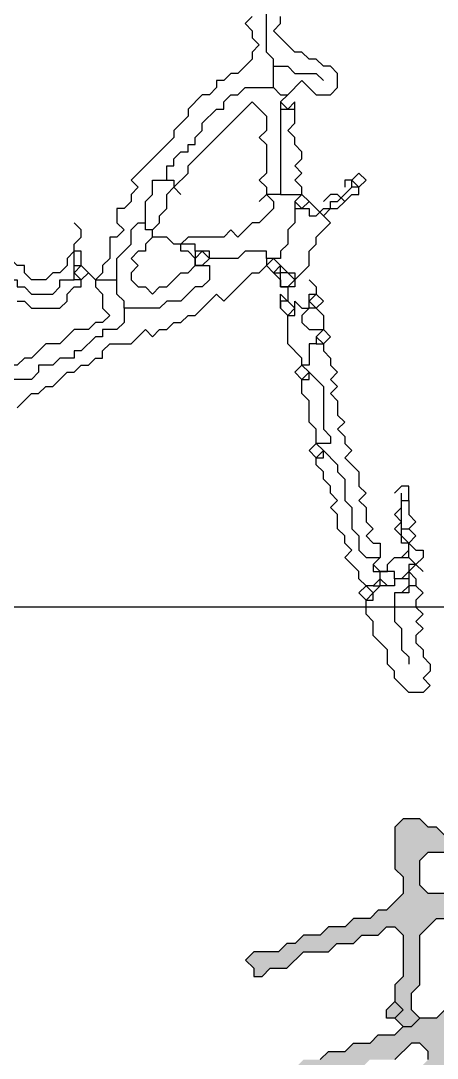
# Model space of a CAD drawing. Header units: millimetres. Extents: x 12325263 to 13848842, y -1463133 to 573208.
# Drawn here: x 12644869 to 12645324, y -1378184 to -1377050 of the extents above; entities that cross this region are included whole.
import ezdxf
from ezdxf.enums import TextEntityAlignment as Align

# ---------------------------------------------------------------- set-up
doc = ezdxf.new("R2010")
doc.units = ezdxf.units.MM
doc.header["$LTSCALE"] = 1000
doc.layers.add('TITLIN', color=7, linetype='Continuous')
doc.layers.add('电子签名', color=6, linetype='Continuous')
doc.styles.add('ACHT', font='simhei.ttf')
doc.styles.add('TITXC', font='simhei.ttf')
doc.styles.add('TITXV', font='', dxfattribs={"width": 0.7})
doc.styles.get('TITXV').set_extended_font_data('SimSun')

# ---------------------------------------------------------------- blocks, each defined once
blk = doc.blocks.new('横向图框_A0')
at = {"layer": 'TITLIN'}
blk.add_line((1114, 206.1151), (1179, 206.1151), dxfattribs=at)
at = {"style": 'TITXV', "width": 0.8}
for tag, p in [('智能化', (9.375, 781)), ('暖通', (3.125, 781)), ('给排水', (15.625, 705)), ('建筑', (3.125, 705)), ('电气', (21.875, 705)), ('结构', (9.375, 705))]:
    blk.add_attdef(tag, text='', height=2.5, rotation=90, dxfattribs=at).set_placement(p, align=Align.MIDDLE_CENTER)
for tag, height, style, p in [('总工程师', 3, 'ACHT', (1143.1086, 210.3042)), ('审定', 3, 'ACHT', (1143.1086, 202.3042)), ('审核', 3, 'ACHT', (1143.1086, 194.3042)), ('设计总负责人1', 3, 'ACHT', (1143.1086, 186.3042)), ('设计总负责人2', 3, 'ACHT', (1143.1086, 178.3042)), ('设计总负责人3', 3, 'ACHT', (1143.1086, 170.3042)), ('专业负责人1', 3, 'ACHT', (1143.1086, 162.3042)), ('专业负责人2', 3, 'ACHT', (1143.1086, 154.3042)), ('专业负责人3', 3, 'ACHT', (1143.1086, 146.3042)), ('校核1', 3, 'ACHT', (1143.1086, 138.3042)), ('校核2', 3, 'ACHT', (1143.1086, 130.3042)), ('设计1', 3, 'ACHT', (1143.1086, 122.3042)), ('设计2', 3, 'ACHT', (1143.1086, 114.3042)), ('工程编号', 3, 'TITXC', (1142.3084, 74.7933)), ('专业', 3, 'TITXC', (1170.433, 74.7933)), ('设计阶段', 3, 'TITXC', (1155.5441, 67.7759)), ('图号', 5, 'TITXC', (1140.3434, 32.7462)), ('出图日期', 3, 'ACHT', (1144.346, 24.2933))]:
    blk.add_attdef(tag, text='', height=height, dxfattribs=dict(style=style)).set_placement(p, align=Align.MIDDLE_CENTER)
at = {"style": 'TITXC', "flags": 1}
for tag, height, p in [('建设单位', 3, (1149.8224, 102.2933)), ('工程名称', 3, (1149.8224, 86.2933)), ('图纸名称', 5, (1149.8224, 51.0433))]:
    blk.add_attdef(tag, text='', height=height, dxfattribs=at).set_placement(p, align=Align.MIDDLE_CENTER)
at = {"style": 'ACHT', "width": 0.8}
for tag, p in [('版本号', (1172.763, 32.7933)), ('序号', (1172.763, 24.2933))]:
    blk.add_attdef(tag, text='', height=3, dxfattribs=at).set_placement(p, align=Align.MIDDLE_CENTER)
blk = doc.blocks.new('*U20')
blk.add_blockref('横向图框_A0', (0, 0))
blk = doc.blocks.new('zhauau')
for points in [[(-73507.25, -94051.93), (-73499.48, -94044.15), (-73491.7, -94051.93), (-73483.93, -94051.93), (-73480.04, -94048.04), (-73480.04, -94040.26), (-73483.93, -94036.38), (-73487.81, -94036.38), (-73491.7, -94032.49), (-73495.59, -94032.49), (-73499.48, -94028.6), (-73503.37, -94028.6), (-73515.03, -94016.94), (-73511.14, -94013.05), (-73511.14, -94009.16)], [(-73515.03, -94036.38), (-73515.03, -94032.49), (-73518.92, -94028.6), (-73518.92, -93954.73), (-73522.81, -93950.84)], [(-73526.69, -94009.16), (-73530.58, -94013.05), (-73526.69, -94016.94), (-73526.69, -94020.82), (-73522.81, -94024.71), (-73526.69, -94028.6), (-73526.69, -94032.49), (-73534.47, -94040.26), (-73538.36, -94040.26), (-73542.25, -94044.15), (-73546.13, -94044.15), (-73546.13, -94048.04), (-73550.02, -94051.93), (-73553.91, -94051.93), (-73561.69, -94059.7), (-73561.69, -94063.59), (-73569.46, -94071.37), (-73569.46, -94075.26), (-73592.79, -94098.58), (-73588.9, -94102.47), (-73592.79, -94106.36), (-73592.79, -94110.25), (-73596.68, -94114.14), (-73600.57, -94114.14), (-73600.57, -94121.91), (-73596.68, -94125.8), (-73600.57, -94129.69), (-73604.45, -94129.69), (-73604.45, -94141.35), (-73608.34, -94145.24), (-73608.34, -94149.13), (-73612.23, -94153.02)], [(-73515.03, -94048.04), (-73515.03, -94036.38)], [(-73515.03, -94036.38), (-73507.25, -94036.38), (-73503.37, -94040.26), (-73491.7, -94040.26), (-73487.81, -94044.15)], [(-73573.35, -94098.58), (-73573.35, -94090.81), (-73569.46, -94090.81), (-73569.46, -94086.92), (-73565.57, -94083.03), (-73561.69, -94083.03), (-73561.69, -94079.14), (-73557.8, -94079.14), (-73557.8, -94075.26), (-73553.91, -94071.37), (-73553.91, -94067.48), (-73546.13, -94059.7), (-73542.25, -94059.7), (-73542.25, -94055.82), (-73538.36, -94051.93), (-73534.47, -94051.93), (-73530.58, -94048.04), (-73515.03, -94048.04)], [(-73515.03, -94048.04), (-73511.14, -94051.93), (-73507.25, -94051.93), (-73511.14, -94055.82), (-73511.14, -94059.7)], [(-73503.37, -94059.7), (-73503.37, -94055.82), (-73507.25, -94059.7), (-73511.14, -94055.82), (-73507.25, -94051.93)], [(-73569.46, -94102.47), (-73561.69, -94094.7), (-73561.69, -94090.81), (-73526.69, -94055.82), (-73518.92, -94063.59), (-73518.92, -94071.37), (-73522.81, -94075.26), (-73518.92, -94079.14), (-73518.92, -94094.7), (-73522.81, -94098.58), (-73518.92, -94102.47), (-73518.92, -94106.36)], [(-73511.14, -94059.7), (-73503.37, -94059.7), (-73503.37, -94055.82)], [(-73511.14, -94059.7), (-73511.14, -94106.36)], [(-73495.59, -94110.25), (-73499.48, -94106.36), (-73499.48, -94102.47), (-73503.37, -94098.58), (-73499.48, -94094.7), (-73503.37, -94090.81), (-73499.48, -94086.92), (-73499.48, -94083.03), (-73503.37, -94079.14), (-73503.37, -94075.26), (-73507.25, -94071.37), (-73503.37, -94067.48), (-73503.37, -94059.7)], [(-73655, -94164.68), (-73651.11, -94164.68), (-73647.22, -94168.57), (-73631.67, -94168.57), (-73627.78, -94164.68), (-73627.78, -94160.79), (-73623.89, -94156.9), (-73620.01, -94156.9), (-73620.01, -94153.02), (-73623.89, -94149.13), (-73620.01, -94145.24)], [(-73585.01, -94121.91), (-73585.01, -94110.25), (-73581.13, -94106.36), (-73581.13, -94098.58), (-73573.35, -94098.58)], [(-73573.35, -94098.58), (-73569.46, -94098.58), (-73569.46, -94102.47), (-73565.57, -94106.36)], [(-73468.37, -94102.47), (-73472.26, -94098.58), (-73476.15, -94098.58), (-73476.15, -94102.47)], [(-73472.26, -94102.47), (-73472.26, -94098.58), (-73468.37, -94094.7), (-73464.49, -94098.58), (-73468.37, -94102.47), (-73472.26, -94102.47)], [(-73468.37, -94102.47), (-73464.49, -94098.58), (-73468.37, -94094.7)], [(-73581.13, -94129.69), (-73581.13, -94125.8), (-73577.24, -94121.91), (-73577.24, -94118.02), (-73573.35, -94114.14), (-73573.35, -94106.36), (-73569.46, -94102.47)], [(-73569.46, -94102.47), (-73569.46, -94102.47)], [(-73495.59, -94114.14), (-73495.59, -94118.02), (-73491.7, -94118.02), (-73487.81, -94114.14), (-73483.93, -94114.14), (-73483.93, -94110.25), (-73480.04, -94110.25), (-73472.26, -94102.47)], [(-73476.15, -94110.25), (-73472.26, -94106.36), (-73468.37, -94106.36), (-73468.37, -94102.47)], [(-73518.92, -94106.36), (-73515.03, -94110.25), (-73515.03, -94114.14), (-73522.81, -94121.91), (-73526.69, -94121.91), (-73534.47, -94129.69), (-73538.36, -94125.8), (-73542.25, -94129.69), (-73561.69, -94129.69), (-73565.57, -94133.58)], [(-73511.14, -94106.36), (-73518.92, -94106.36), (-73522.81, -94110.25)], [(-73518.92, -94106.36), (-73518.92, -94106.36)], [(-73511.14, -94106.36), (-73503.37, -94106.36)], [(-73503.37, -94106.36), (-73499.48, -94106.36), (-73503.37, -94110.25), (-73503.37, -94114.14)], [(-73495.59, -94110.25), (-73499.48, -94114.14), (-73503.37, -94110.25)], [(-73487.81, -94118.02), (-73495.59, -94110.25)], [(-73476.15, -94110.25), (-73480.04, -94106.36), (-73483.93, -94106.36), (-73487.81, -94110.25)], [(-73487.81, -94118.02), (-73483.93, -94114.14), (-73480.04, -94114.14), (-73476.15, -94110.25)], [(-73503.37, -94114.14), (-73503.37, -94121.91), (-73507.25, -94125.8), (-73507.25, -94133.58), (-73511.14, -94137.46), (-73511.14, -94141.35)], [(-73503.37, -94114.14), (-73495.59, -94114.14)], [(-73495.59, -94114.14), (-73495.59, -94114.14)], [(-73623.89, -94145.24), (-73623.89, -94133.58), (-73620.01, -94129.69), (-73620.01, -94125.8), (-73623.89, -94121.91)], [(-73623.89, -94137.46), (-73623.89, -94133.58), (-73620.01, -94129.69), (-73620.01, -94125.8), (-73623.89, -94121.91)], [(-73600.57, -94153.02), (-73600.57, -94141.35), (-73592.79, -94133.58), (-73592.79, -94125.8), (-73588.9, -94121.91), (-73585.01, -94121.91)], [(-73557.8, -94137.46), (-73557.8, -94133.58), (-73569.46, -94133.58), (-73573.35, -94129.69), (-73581.13, -94129.69), (-73581.13, -94125.8), (-73585.01, -94125.8), (-73585.01, -94121.91)], [(-73503.37, -94153.02), (-73495.59, -94145.24), (-73495.59, -94137.46), (-73491.7, -94133.58), (-73491.7, -94129.69), (-73483.93, -94121.91), (-73487.81, -94118.02)], [(-73627.78, -94145.24), (-73631.67, -94149.13), (-73635.56, -94149.13), (-73639.45, -94153.02), (-73647.22, -94153.02), (-73651.11, -94149.13), (-73651.11, -94145.24), (-73655, -94145.24), (-73662.77, -94137.46), (-73666.66, -94137.46), (-73670.55, -94133.58), (-73670.55, -94129.69), (-73674.44, -94125.8)], [(-73678.33, -94129.69), (-73682.21, -94129.69), (-73678.33, -94133.58), (-73678.33, -94137.46), (-73674.44, -94141.35), (-73670.55, -94141.35), (-73658.89, -94153.02), (-73655, -94153.02), (-73655, -94156.9), (-73651.11, -94156.9), (-73647.22, -94160.79), (-73635.56, -94160.79), (-73631.67, -94156.9), (-73631.67, -94153.02), (-73623.89, -94153.02)], [(-73581.13, -94129.69), (-73585.01, -94133.58), (-73585.01, -94137.46), (-73588.9, -94137.46), (-73592.79, -94141.35), (-73588.9, -94145.24), (-73592.79, -94149.13), (-73592.79, -94153.02), (-73588.9, -94156.9), (-73585.01, -94156.9), (-73581.13, -94160.79), (-73577.24, -94156.9), (-73573.35, -94156.9), (-73565.57, -94149.13), (-73561.69, -94149.13), (-73557.8, -94145.24)], [(-73565.57, -94133.58), (-73569.46, -94133.58), (-73573.35, -94129.69), (-73581.13, -94129.69)], [(-73557.8, -94141.35), (-73561.69, -94137.46), (-73565.57, -94137.46), (-73565.57, -94133.58)], [(-73623.89, -94137.46), (-73627.78, -94141.35), (-73627.78, -94145.24)], [(-73620.01, -94145.24), (-73620.01, -94137.46), (-73623.89, -94137.46)], [(-73557.8, -94137.46), (-73557.8, -94145.24), (-73550.02, -94145.24), (-73550.02, -94153.02), (-73553.91, -94156.9), (-73557.8, -94156.9), (-73565.57, -94164.68), (-73573.35, -94164.68), (-73577.24, -94168.57), (-73596.68, -94168.57)], [(-73550.02, -94141.35), (-73550.02, -94137.46), (-73557.8, -94137.46)], [(-73557.8, -94141.35), (-73553.91, -94137.46), (-73550.02, -94141.35), (-73553.91, -94145.24), (-73557.8, -94145.24)], [(-73518.92, -94141.35), (-73518.92, -94137.46), (-73530.58, -94137.46), (-73534.47, -94141.35), (-73550.02, -94141.35)], [(-73655, -94223), (-73647.22, -94215.22), (-73643.33, -94215.22), (-73639.45, -94211.34), (-73635.56, -94211.34), (-73627.78, -94203.56), (-73623.89, -94203.56), (-73620.01, -94199.67), (-73616.12, -94199.67), (-73612.23, -94195.78), (-73608.34, -94195.78), (-73608.34, -94191.9), (-73604.45, -94188.01), (-73592.79, -94188.01), (-73585.01, -94180.23), (-73581.13, -94184.12), (-73577.24, -94180.23), (-73573.35, -94180.23), (-73569.46, -94176.34), (-73565.57, -94176.34), (-73561.69, -94172.46), (-73557.8, -94172.46), (-73546.13, -94160.79), (-73542.25, -94164.68), (-73526.69, -94149.13), (-73522.81, -94149.13), (-73518.92, -94145.24)], [(-73623.89, -94153.02), (-73623.89, -94145.24)], [(-73623.89, -94145.24), (-73620.01, -94145.24), (-73616.12, -94149.13)], [(-73612.23, -94153.02), (-73620.01, -94145.24)], [(-73557.8, -94145.24), (-73557.8, -94141.35)], [(-73511.14, -94141.35), (-73518.92, -94141.35)], [(-73518.92, -94141.35), (-73518.92, -94145.24), (-73515.03, -94149.13), (-73511.14, -94149.13)], [(-73518.92, -94145.24), (-73515.03, -94141.35), (-73511.14, -94145.24)], [(-73511.14, -94145.24), (-73515.03, -94149.13), (-73511.14, -94153.02)], [(-73511.14, -94149.13), (-73511.14, -94145.24), (-73507.25, -94149.13)], [(-73503.37, -94153.02), (-73511.14, -94145.24)], [(-73616.12, -94149.13), (-73620.01, -94153.02), (-73623.89, -94153.02)], [(-73616.12, -94149.13), (-73612.23, -94153.02), (-73600.57, -94153.02)], [(-73507.25, -94156.9), (-73511.14, -94156.9), (-73511.14, -94149.13)], [(-73507.25, -94149.13), (-73511.14, -94149.13)], [(-73507.25, -94149.13), (-73503.37, -94149.13), (-73503.37, -94156.9), (-73507.25, -94156.9)], [(-73612.23, -94153.02), (-73612.23, -94156.9), (-73608.34, -94160.79), (-73608.34, -94168.57), (-73604.45, -94172.46), (-73608.34, -94176.34), (-73612.23, -94176.34), (-73616.12, -94180.23), (-73623.89, -94180.23), (-73631.67, -94188.01), (-73639.45, -94188.01), (-73647.22, -94195.78), (-73651.11, -94195.78), (-73655, -94199.67), (-73658.89, -94199.67)], [(-73596.68, -94168.57), (-73596.68, -94164.68), (-73600.57, -94160.79), (-73600.57, -94153.02)], [(-73511.14, -94153.02), (-73511.14, -94156.9), (-73507.25, -94156.9), (-73503.37, -94153.02)], [(-73507.25, -94156.9), (-73507.25, -94164.68)], [(-73495.59, -94153.02), (-73491.7, -94156.9), (-73491.7, -94160.79)], [(-73511.14, -94164.68), (-73511.14, -94160.79), (-73503.37, -94168.57), (-73507.25, -94172.46)], [(-73495.59, -94168.57), (-73495.59, -94160.79), (-73491.7, -94160.79), (-73487.81, -94164.68), (-73491.7, -94168.57), (-73495.59, -94168.57)], [(-73491.7, -94160.79), (-73495.59, -94164.68), (-73491.7, -94168.57)], [(-73491.7, -94168.57), (-73487.81, -94164.68), (-73491.7, -94160.79)], [(-73507.25, -94164.68), (-73511.14, -94164.68), (-73511.14, -94168.57), (-73507.25, -94172.46), (-73503.37, -94172.46), (-73503.37, -94164.68), (-73499.48, -94168.57)], [(-73507.25, -94172.46), (-73511.14, -94168.57), (-73511.14, -94164.68)], [(-73596.68, -94168.57), (-73596.68, -94176.34), (-73600.57, -94180.23), (-73608.34, -94180.23), (-73608.34, -94184.12), (-73612.23, -94184.12), (-73620.01, -94191.9), (-73623.89, -94191.9), (-73623.89, -94195.78), (-73631.67, -94195.78), (-73635.56, -94199.67), (-73643.33, -94199.67), (-73643.33, -94203.56), (-73647.22, -94207.45), (-73658.89, -94207.45)], [(-73499.48, -94199.67), (-73499.48, -94195.78), (-73507.25, -94188.01), (-73507.25, -94172.46)], [(-73499.48, -94168.57), (-73495.59, -94168.57)], [(-73495.59, -94168.57), (-73499.48, -94172.46), (-73499.48, -94176.34), (-73495.59, -94180.23), (-73491.7, -94180.23)], [(-73491.7, -94168.57), (-73487.81, -94172.46), (-73487.81, -94180.23)], [(-73491.7, -94180.23), (-73487.81, -94180.23), (-73491.7, -94184.12), (-73491.7, -94188.01)], [(-73487.81, -94180.23), (-73491.7, -94184.12), (-73487.81, -94188.01)], [(-73491.7, -94188.01), (-73487.81, -94188.01), (-73483.93, -94184.12)], [(-73487.81, -94188.01), (-73483.93, -94184.12), (-73487.81, -94180.23)], [(-73491.7, -94188.01), (-73495.59, -94188.01), (-73495.59, -94199.67)], [(-73487.81, -94188.01), (-73487.81, -94191.9), (-73483.93, -94195.78), (-73483.93, -94199.67), (-73480.04, -94203.56), (-73483.93, -94207.45), (-73480.04, -94211.34), (-73483.93, -94215.22), (-73480.04, -94219.11), (-73480.04, -94226.89), (-73476.15, -94230.78), (-73480.04, -94234.66), (-73476.15, -94238.55), (-73476.15, -94242.44), (-73472.26, -94246.33), (-73476.15, -94250.22), (-73468.37, -94257.99), (-73468.37, -94265.77), (-73464.49, -94269.66), (-73468.37, -94273.54), (-73464.49, -94277.43), (-73464.49, -94285.21), (-73460.6, -94289.1), (-73464.49, -94292.98), (-73460.6, -94296.87), (-73456.71, -94296.87), (-73456.71, -94304.65)], [(-73495.59, -94199.67), (-73499.48, -94199.67), (-73503.37, -94203.56), (-73499.48, -94207.45), (-73495.59, -94207.45)], [(-73499.48, -94207.45), (-73503.37, -94203.56), (-73499.48, -94199.67)], [(-73499.48, -94199.67), (-73495.59, -94203.56), (-73499.48, -94207.45)], [(-73491.7, -94242.44), (-73491.7, -94234.66), (-73495.59, -94230.78), (-73495.59, -94219.11), (-73499.48, -94215.22), (-73499.48, -94207.45)], [(-73495.59, -94207.45), (-73495.59, -94203.56), (-73487.81, -94211.34), (-73487.81, -94234.66), (-73483.93, -94238.55), (-73483.93, -94242.44), (-73487.81, -94242.44)], [(-73487.81, -94242.44), (-73491.7, -94242.44), (-73495.59, -94246.33), (-73491.7, -94250.22), (-73487.81, -94250.22)], [(-73491.7, -94250.22), (-73495.59, -94246.33), (-73491.7, -94242.44)], [(-73491.7, -94242.44), (-73487.81, -94246.33), (-73491.7, -94250.22)], [(-73487.81, -94250.22), (-73487.81, -94246.33), (-73480.04, -94254.1), (-73480.04, -94257.99), (-73476.15, -94261.88), (-73476.15, -94273.54), (-73472.26, -94277.43), (-73472.26, -94289.1), (-73468.37, -94292.98), (-73468.37, -94300.76), (-73464.49, -94304.65), (-73460.6, -94304.65)], [(-73464.49, -94320.2), (-73468.37, -94316.31), (-73468.37, -94312.42), (-73476.15, -94304.65), (-73472.26, -94300.76), (-73476.15, -94296.87), (-73476.15, -94292.98), (-73480.04, -94289.1), (-73480.04, -94281.32), (-73483.93, -94277.43), (-73480.04, -94273.54), (-73483.93, -94269.66), (-73483.93, -94265.77), (-73487.81, -94261.88), (-73487.81, -94257.99), (-73491.7, -94254.1), (-73491.7, -94250.22)], [(-73441.16, -94273.54), (-73441.16, -94265.77), (-73445.05, -94265.77), (-73448.93, -94269.66)], [(-73445.05, -94289.1), (-73445.05, -94269.66)], [(-73445.05, -94285.21), (-73448.93, -94281.32), (-73445.05, -94277.43), (-73445.05, -94273.54), (-73441.16, -94273.54)], [(-73441.16, -94273.54), (-73441.16, -94281.32), (-73437.27, -94285.21), (-73441.16, -94289.1), (-73437.27, -94292.98), (-73441.16, -94296.87)], [(-73445.05, -94292.98), (-73448.93, -94289.1), (-73445.05, -94285.21)], [(-73441.16, -94296.87), (-73445.05, -94296.87), (-73445.05, -94289.1)], [(-73445.05, -94289.1), (-73441.16, -94289.1), (-73437.27, -94292.98), (-73441.16, -94296.87)], [(-73441.16, -94296.87), (-73445.05, -94296.87), (-73445.05, -94292.98)], [(-73445.05, -94292.98), (-73441.16, -94296.87)], [(-73445.05, -94304.65), (-73441.16, -94300.76), (-73441.16, -94296.87)], [(-73441.16, -94304.65), (-73441.16, -94296.87)], [(-73441.16, -94296.87), (-73437.27, -94300.76), (-73433.38, -94300.76), (-73433.38, -94304.65), (-73437.27, -94308.54)], [(-73460.6, -94304.65), (-73456.71, -94304.65), (-73460.6, -94308.54), (-73460.6, -94312.42), (-73456.71, -94312.42)], [(-73456.71, -94304.65), (-73460.6, -94308.54), (-73456.71, -94312.42)], [(-73452.82, -94312.42), (-73452.82, -94308.54), (-73448.93, -94304.65), (-73441.16, -94304.65)], [(-73452.82, -94312.42), (-73452.82, -94308.54), (-73448.93, -94304.65), (-73445.05, -94304.65)], [(-73441.16, -94304.65), (-73437.27, -94308.54), (-73441.16, -94312.42), (-73441.16, -94316.31)], [(-73437.27, -94308.54), (-73441.16, -94308.54), (-73441.16, -94312.42)], [(-73437.27, -94308.54), (-73433.38, -94312.42)], [(-73456.71, -94312.42), (-73452.82, -94312.42)], [(-73452.82, -94312.42), (-73456.71, -94312.42)], [(-73456.71, -94312.42), (-73452.82, -94312.42)], [(-73448.93, -94316.31), (-73448.93, -94320.2), (-73452.82, -94320.2), (-73456.71, -94316.31), (-73456.71, -94312.42)], [(-73452.82, -94312.42), (-73456.71, -94312.42)], [(-73448.93, -94316.31), (-73448.93, -94312.42), (-73452.82, -94312.42)], [(-73448.93, -94316.31), (-73448.93, -94312.42), (-73452.82, -94312.42)], [(-73441.16, -94312.42), (-73445.05, -94316.31), (-73448.93, -94316.31)], [(-73441.16, -94312.42), (-73437.27, -94316.31), (-73437.27, -94320.2)], [(-73460.6, -94320.2), (-73464.49, -94320.2), (-73468.37, -94324.09), (-73464.49, -94327.98), (-73460.6, -94327.98), (-73460.6, -94324.09), (-73456.71, -94320.2)], [(-73464.49, -94327.98), (-73468.37, -94324.09), (-73464.49, -94320.2)], [(-73437.27, -94320.2), (-73433.38, -94324.09), (-73437.27, -94327.98), (-73437.27, -94331.86), (-73433.38, -94335.75), (-73437.27, -94339.64), (-73433.38, -94343.53), (-73437.27, -94347.42), (-73437.27, -94351.3), (-73433.38, -94355.19), (-73433.38, -94359.08), (-73429.49, -94362.97), (-73429.49, -94366.86), (-73433.38, -94370.74), (-73429.49, -94374.63), (-73433.38, -94378.52), (-73441.16, -94378.52), (-73448.93, -94370.74), (-73448.93, -94366.86), (-73452.82, -94362.97), (-73452.82, -94355.19), (-73460.6, -94347.42), (-73460.6, -94339.64), (-73464.49, -94335.75), (-73464.49, -94327.98)], [(-73464.49, -94320.2), (-73460.6, -94324.09), (-73464.49, -94327.98)], [(-73456.71, -94320.2), (-73456.71, -94316.31), (-73460.6, -94320.2)], [(-73460.6, -94320.2), (-73456.71, -94320.2)], [(-73448.93, -94316.31), (-73448.93, -94320.2), (-73456.71, -94320.2)], [(-73441.16, -94316.31), (-73448.93, -94316.31)], [(-73441.16, -94316.31), (-73441.16, -94324.09), (-73448.93, -94324.09), (-73448.93, -94339.64), (-73445.05, -94343.53), (-73445.05, -94355.19), (-73441.16, -94359.08), (-73441.16, -94362.97)], [(-73437.27, -94320.2), (-73441.16, -94320.2), (-73445.05, -94324.09)]]:
    blk.add_lwpolyline(points)
blk = doc.blocks.new('fdaf')
at = {"linetype": 'Continuous'}
for points in [[(992.57, 669.89), (985.57, 669.89), (978.57, 676.89), (964.57, 676.89), (957.57, 669.89), (957.57, 634.89), (964.57, 627.89), (964.57, 613.89), (950.57, 599.89), (943.57, 599.89), (936.57, 592.89), (922.57, 592.89), (915.57, 585.89), (901.57, 585.89), (894.57, 578.89), (880.57, 578.89), (873.57, 571.89), (866.57, 571.89), (859.57, 564.89), (838.57, 564.89), (831.57, 557.89), (838.57, 550.89), (838.57, 543.89), (845.57, 543.89), (852.57, 550.89), (866.57, 550.89), (880.57, 564.89), (901.57, 564.89), (908.57, 571.89), (922.57, 571.89), (929.57, 578.89), (943.57, 578.89), (950.57, 585.89), (957.57, 585.89), (964.57, 578.89), (964.57, 543.89), (957.57, 536.89), (957.57, 522.89), (964.57, 515.89), (957.57, 508.89), (964.57, 501.89), (971.57, 501.89), (978.57, 508.89), (971.57, 515.89), (971.57, 529.89), (978.57, 536.89), (978.57, 578.89), (992.57, 592.89), (999.57, 592.89), (1013.57, 606.89), (1006.57, 613.89), (985.57, 613.89), (978.57, 620.89), (978.57, 641.89), (985.57, 648.89), (999.57, 648.89), (1006.57, 641.89), (1013.57, 641.89), (1027.57, 627.89), (1020.57, 620.89), (1013.57, 620.89), (1006.57, 613.89), (1013.57, 606.89), (1027.57, 606.89), (1034.57, 613.89), (1041.57, 613.89), (1048.57, 620.89), (1048.57, 634.89), (1041.57, 634.89), (1020.57, 655.89), (1013.57, 655.89), (1006.57, 662.89), (999.57, 662.89)], [(1041.57, 508.89), (1048.57, 508.89), (1055.57, 515.89), (1069.57, 515.89), (1076.57, 522.89), (1104.57, 522.89), (1111.57, 529.89), (1125.57, 529.89), (1132.57, 536.89), (1139.57, 536.89), (1146.57, 543.89), (1153.57, 536.89), (1160.57, 536.89), (1167.57, 543.89), (1174.57, 536.89), (1181.57, 543.89), (1209.57, 543.89), (1216.57, 536.89), (1223.57, 543.89), (1230.57, 543.89), (1230.57, 550.89), (1223.57, 557.89), (1223.57, 564.89), (1181.57, 564.89), (1174.57, 557.89), (1118.57, 557.89), (1104.57, 543.89), (1083.57, 543.89), (1076.57, 536.89), (1062.57, 536.89), (1055.57, 543.89), (1069.57, 557.89), (1069.57, 564.89), (1076.57, 571.89), (1076.57, 578.89), (1083.57, 585.89), (1090.57, 585.89), (1090.57, 634.89), (1083.57, 634.89), (1076.57, 627.89), (1076.57, 606.89), (1062.57, 592.89), (1062.57, 585.89), (1055.57, 578.89), (1055.57, 571.89), (1048.57, 564.89), (1048.57, 557.89), (1034.57, 543.89), (1034.57, 536.89), (1013.57, 515.89), (999.57, 515.89), (992.57, 508.89), (978.57, 508.89), (971.57, 501.89), (964.57, 501.89), (957.57, 494.89), (943.57, 494.89), (936.57, 487.89), (922.57, 487.89), (915.57, 480.89), (901.57, 480.89), (894.57, 473.89), (880.57, 473.89), (873.57, 466.89), (859.57, 466.89), (852.57, 459.89), (824.57, 459.89), (817.57, 452.89), (796.57, 452.89), (789.57, 445.89), (761.57, 445.89), (754.57, 438.89), (747.57, 445.89), (740.57, 438.89), (719.57, 438.89), (712.57, 431.89), (705.57, 431.89), (705.57, 424.89), (712.57, 417.89), (747.57, 417.89), (754.57, 424.89), (782.57, 424.89), (789.57, 431.89), (796.57, 424.89), (810.57, 438.89), (817.57, 438.89), (824.57, 431.89), (831.57, 438.89), (838.57, 438.89), (845.57, 445.89), (859.57, 445.89), (866.57, 452.89), (901.57, 452.89), (908.57, 459.89), (915.57, 459.89), (922.57, 466.89), (929.57, 466.89), (936.57, 473.89), (957.57, 473.89), (971.57, 487.89), (978.57, 487.89), (985.57, 480.89), (985.57, 473.89), (915.57, 403.89), (915.57, 396.89), (845.57, 326.89), (845.57, 305.89), (852.57, 298.89), (859.57, 305.89), (866.57, 305.89), (866.57, 312.89), (873.57, 319.89), (880.57, 319.89), (894.57, 333.89), (901.57, 333.89), (908.57, 326.89), (908.57, 319.89), (915.57, 312.89), (929.57, 312.89), (936.57, 319.89), (950.57, 319.89), (964.57, 333.89), (985.57, 333.89), (999.57, 347.89), (1013.57, 333.89), (1013.57, 312.89), (992.57, 291.89), (992.57, 284.89), (985.57, 277.89), (985.57, 270.89), (978.57, 263.89), (978.57, 256.89), (971.57, 249.89), (971.57, 228.89), (978.57, 221.89), (978.57, 214.89), (985.57, 207.89), (985.57, 200.89), (971.57, 186.89), (971.57, 179.89), (964.57, 172.89), (964.57, 116.89), (971.57, 109.89), (971.57, 102.89), (985.57, 88.89), (1020.57, 88.89), (1027.57, 95.89), (1041.57, 95.89), (1048.57, 102.89), (1055.57, 102.89), (1090.57, 137.89), (1090.57, 144.89), (1097.57, 151.89), (1097.57, 193.89), (1083.57, 207.89), (1076.57, 207.89), (1069.57, 200.89), (1090.57, 179.89), (1090.57, 172.89), (1083.57, 165.89), (1083.57, 158.89), (1076.57, 151.89), (1076.57, 144.89), (1062.57, 130.89), (1055.57, 130.89), (1034.57, 109.89), (1013.57, 109.89), (1006.57, 102.89), (999.57, 102.89), (985.57, 116.89), (985.57, 137.89), (978.57, 144.89), (978.57, 151.89), (985.57, 158.89), (985.57, 165.89), (992.57, 172.89), (992.57, 179.89), (999.57, 186.89), (999.57, 193.89), (1013.57, 207.89), (1020.57, 200.89), (1027.57, 200.89), (1034.57, 207.89), (1062.57, 207.89), (1069.57, 200.89), (1076.57, 207.89), (1069.57, 214.89), (1055.57, 214.89), (1048.57, 221.89), (1034.57, 221.89), (1027.57, 228.89), (1034.57, 235.89), (1041.57, 235.89), (1041.57, 249.89), (1034.57, 249.89), (1020.57, 235.89), (1013.57, 228.89), (992.57, 228.89), (985.57, 235.89), (985.57, 242.89), (999.57, 256.89), (999.57, 263.89), (1013.57, 277.89), (1013.57, 284.89), (1020.57, 291.89), (1020.57, 298.89), (1027.57, 305.89), (1027.57, 319.89), (1034.57, 326.89), (1034.57, 333.89), (1020.57, 347.89), (1020.57, 354.89), (999.57, 354.89), (957.57, 354.89), (950.57, 347.89), (929.57, 347.89), (922.57, 340.89), (901.57, 340.89), (894.57, 347.89), (901.57, 354.89), (901.57, 361.89), (929.57, 389.89), (936.57, 389.89), (936.57, 396.89), (985.57, 445.89), (985.57, 452.89)], [(964.57, 515.89), (957.57, 522.89), (950.57, 515.89), (950.57, 508.89), (957.57, 508.89)]]:
    blk.add_hatch(color=256, dxfattribs=at).paths.add_polyline_path(points)
blk.add_line((964.57, 501.89), (957.57, 494.89), dxfattribs=at)
for points in [[(999.57, 662.89), (992.57, 669.89), (985.57, 669.89), (978.57, 676.89), (964.57, 676.89), (957.57, 669.89), (957.57, 634.89), (964.57, 627.89), (964.57, 613.89), (950.57, 599.89), (943.57, 599.89), (936.57, 592.89), (922.57, 592.89), (915.57, 585.89), (901.57, 585.89), (894.57, 578.89), (880.57, 578.89), (873.57, 571.89)], [(1013.57, 606.89), (1006.57, 613.89), (985.57, 613.89), (978.57, 620.89), (978.57, 641.89), (985.57, 648.89), (999.57, 648.89), (1006.57, 641.89), (1013.57, 641.89), (1027.57, 627.89), (1020.57, 620.89), (1013.57, 620.89)], [(1090.57, 585.89), (1090.57, 634.89), (1083.57, 634.89), (1076.57, 627.89), (1076.57, 606.89), (1062.57, 592.89), (1062.57, 585.89), (1055.57, 578.89), (1055.57, 571.89), (1048.57, 564.89), (1048.57, 557.89), (1034.57, 543.89), (1034.57, 536.89), (1013.57, 515.89), (999.57, 515.89), (992.57, 508.89), (978.57, 508.89)], [(978.57, 508.89), (971.57, 515.89), (971.57, 529.89), (978.57, 536.89), (978.57, 578.89), (992.57, 592.89), (999.57, 592.89), (1013.57, 606.89)], [(873.57, 571.89), (866.57, 571.89), (859.57, 564.89), (838.57, 564.89), (831.57, 557.89), (838.57, 550.89), (838.57, 543.89), (845.57, 543.89), (852.57, 550.89), (866.57, 550.89), (880.57, 564.89), (901.57, 564.89), (908.57, 571.89), (922.57, 571.89), (929.57, 578.89), (943.57, 578.89), (950.57, 585.89), (957.57, 585.89), (964.57, 578.89), (964.57, 543.89), (957.57, 536.89), (957.57, 522.89)], [(957.57, 508.89), (950.57, 508.89), (950.57, 515.89), (957.57, 522.89)], [(957.57, 522.89), (964.57, 515.89), (957.57, 508.89)], [(957.57, 508.89), (964.57, 501.89), (971.57, 501.89), (978.57, 508.89)], [(985.57, 473.89), (985.57, 480.89), (978.57, 487.89), (971.57, 487.89), (957.57, 473.89)], [(894.57, 473.89), (901.57, 480.89), (915.57, 480.89), (922.57, 487.89), (936.57, 487.89), (943.57, 494.89), (957.57, 494.89)]]:
    blk.add_lwpolyline(points, dxfattribs=at)
blk = doc.blocks.new('A$C62AF6C70')
at = {"layer": '电子签名'}
for name, p, xscale, yscale, zscale in [('zhauau', (99066.39, 135357.88), 1.333333333223985, 1.333333333223985, 1.333333333223985), ('fdaf', (307.41, 8843), 0.8640000000057723, 0.8640000000057723, 0.8640000000057723)]:
    blk.add_blockref(name, p, dxfattribs=dict(at, xscale=xscale, yscale=yscale, zscale=zscale))
blk = doc.blocks.new('A$C15443CC7')
for name, p, xscale, yscale, zscale in [('*U20', (0, 0), 150, 150, 150), ('A$C62AF6C70', (173084.4, 16544), 1.49999999998998, 1.49999999998998, 1.49999999998998)]:
    blk.add_blockref(name, p, dxfattribs=dict(xscale=xscale, yscale=yscale, zscale=zscale))

msp = doc.modelspace()

# ---------------------------------------------------------------- block references
msp.add_blockref('A$C15443CC7', (12470491.6, -1408608))

doc.saveas('drawing.dxf')
